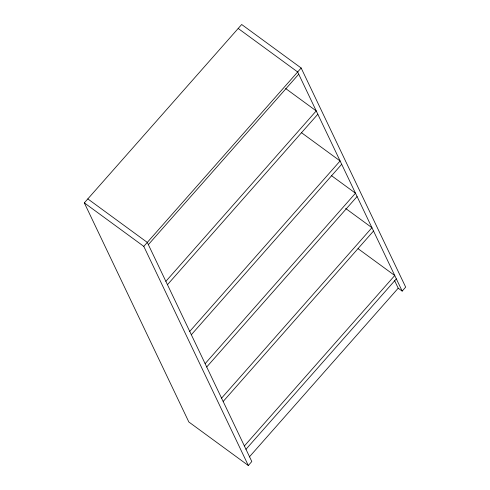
<?xml version="1.0" encoding="UTF-8"?>
<svg xmlns="http://www.w3.org/2000/svg" width="490" height="490" viewBox="0 0 490 490"><rect width="100%" height="100%" fill="white"/><g stroke="black" fill="none" stroke-linecap="round" stroke-linejoin="round"><path stroke-width="0.73" d="M87.82 198.903L147.294 242.415L251.811 461.537L248.314 465.5L188.84 421.988L84.323 202.866L241.686 24.5L301.16 68.012L405.677 287.134L402.18 291.097L398.211 288.194L394.646 280.715M248.314 465.5L143.797 246.378L301.16 68.012M148.354 244.639L298.722 74.198M165.865 281.346L316.228 110.905L285.652 88.531M167.458 284.684L317.82 114.237M189.74 331.399L340.103 160.959L301.577 132.766M191.327 334.737L341.695 164.291M205.126 363.654L355.489 193.213L331.638 175.763M206.713 366.992L357.081 196.551M221.572 398.137L371.935 227.697L345.64 208.452M223.164 401.475L373.527 231.029M244.381 445.961L394.75 275.521L358.055 248.675M245.974 449.299L396.343 278.859M249.367 456.913L398.211 288.194M238.189 28.463L297.663 71.975L402.18 291.097M84.323 202.866L143.797 246.378"/></g></svg>
